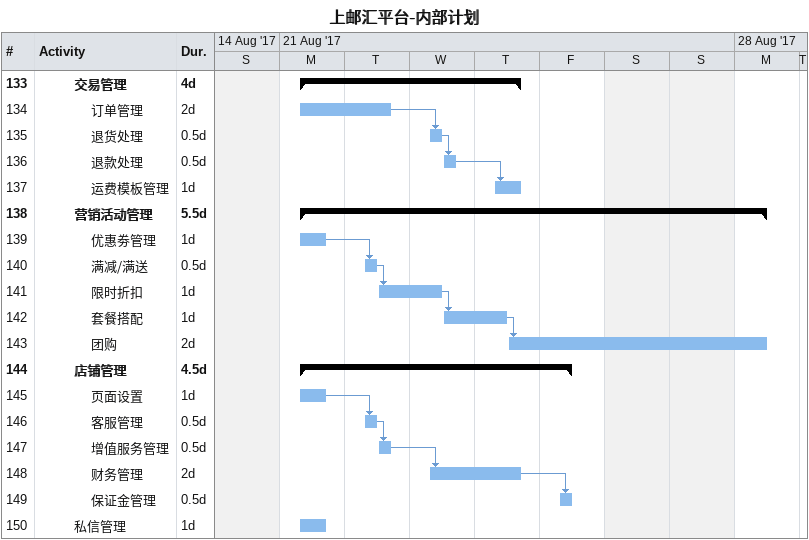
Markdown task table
上邮汇平台-内部计划

| ID | Level | Task | Duration | Start | Finish | Predecessors |
|---|---|---|---|---|---|---|
| 133 | 3 | **交易管理** | 4d | 2017-08-21 | 2017-08-24 |  |
| 134 | 4 | 订单管理 | 2d | 2017-08-21 | 2017-08-22 |  |
| 135 | 4 | 退货处理 | 0.5d | 2017-08-23 | 2017-08-23 | 134 |
| 136 | 4 | 退款处理 | 0.5d | 2017-08-23 | 2017-08-23 | 135 |
| 137 | 4 | 运费模板管理 | 1d | 2017-08-24 | 2017-08-24 | 136 |
| 138 | 3 | **营销活动管理** | 5.5d | 2017-08-21 | 2017-08-28 |  |
| 139 | 4 | 优惠劵管理 | 1d | 2017-08-21 | 2017-08-21 |  |
| 140 | 4 | 满减/满送 | 0.5d | 2017-08-22 | 2017-08-22 | 139 |
| 141 | 4 | 限时折扣 | 1d | 2017-08-22 | 2017-08-23 | 140 |
| 142 | 4 | 套餐搭配 | 1d | 2017-08-23 | 2017-08-24 | 141 |
| 143 | 4 | 团购 | 2d | 2017-08-24 | 2017-08-28 | 142 |
| 144 | 3 | **店铺管理** | 4.5d | 2017-08-21 | 2017-08-25 |  |
| 145 | 4 | 页面设置 | 1d | 2017-08-21 | 2017-08-21 |  |
| 146 | 4 | 客服管理 | 0.5d | 2017-08-22 | 2017-08-22 | 145 |
| 147 | 4 | 增值服务管理 | 0.5d | 2017-08-22 | 2017-08-22 | 146 |
| 148 | 4 | 财务管理 | 2d | 2017-08-23 | 2017-08-24 | 147 |
| 149 | 4 | 保证金管理 | 0.5d | 2017-08-25 | 2017-08-25 | 148 |
| 150 | 3 | 私信管理 | 1d | 2017-08-21 | 2017-08-21 |  |
